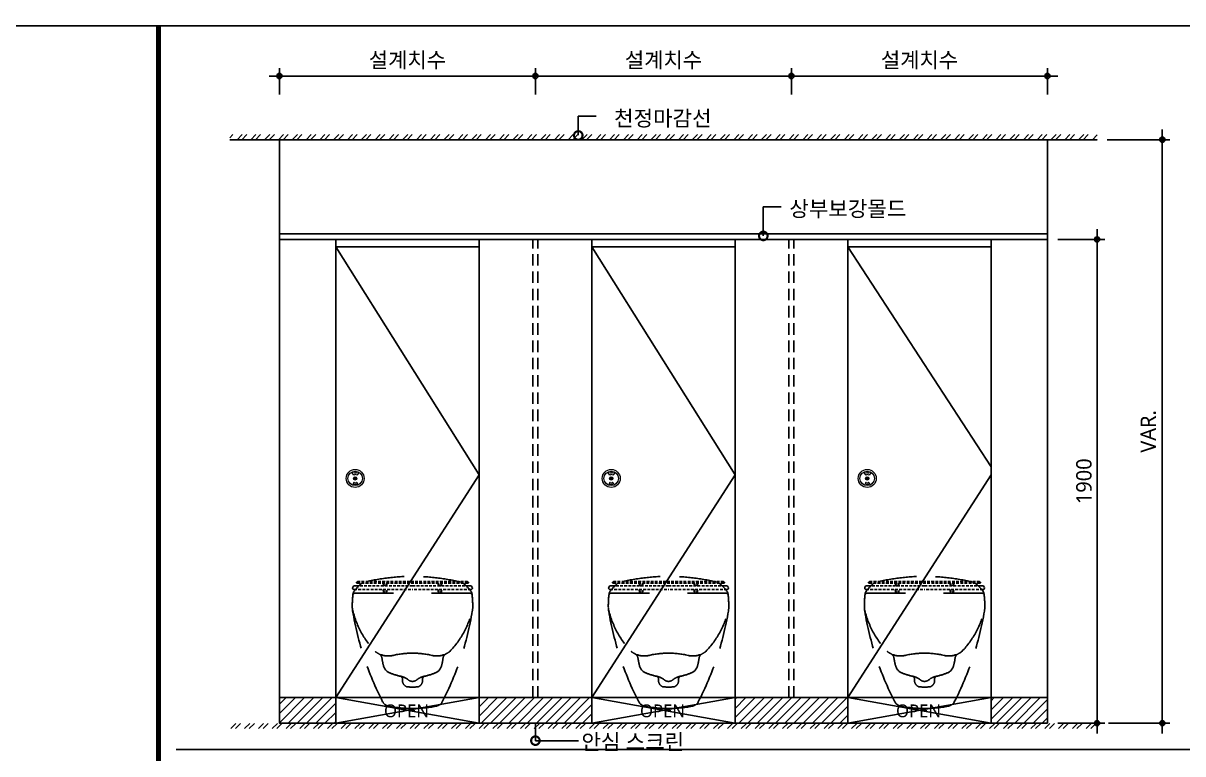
# Model space of a CAD drawing. Extents: x -256 to 8104, y -176 to 5714.
# Drawn here: x 2220 to 4485, y 4116 to 5543 of the extents above; entities that cross this region are included whole.
import ezdxf
from ezdxf.enums import TextEntityAlignment as Align

# ---------------------------------------------------------------- set-up
doc = ezdxf.new("R2010")
doc.units = 0
doc.header["$LTSCALE"] = 30
doc.linetypes.add('HIDDEN', pattern=[0.375, 0.25, -0.125])
doc.layers.get('0').update_dxf_attribs({"linetype": 'CONTINUOUS'})
doc.layers.get('DEFPOINTS').update_dxf_attribs({"linetype": 'CONTINUOUS'})
for name, color, linetype in [('DIM', 7, 'CONTINUOUS'), ('HAT', 8, 'CONTINUOUS'), ('HID', 9, 'HIDDEN'), ('문자', 3, 'CONTINUOUS'), ('부자재', 4, 'CONTINUOUS'), ('잠금쇠(회전형)', 4, 'CONTINUOUS'), ('치수', 1, 'CONTINUOUS'), ('판넬', 2, 'CONTINUOUS'), ('해치', 8, 'CONTINUOUS')]:
    doc.layers.add(name, color=color, linetype=linetype)
doc.styles.add('HDW', font='gulim.ttc')
doc.styles.add('돋움', font='malgun.ttf')
doc.dimstyles.new('10', dxfattribs={"dimscale": 10, "dimtxt": 3, "dimasz": 1, "dimexe": 1.5, "dimexo": 2, "dimgap": 1, "dimtad": 1, "dimdec": 0, "dimlunit": 6, "dimtxsty": '돋움', "dimblk": 'DIMDOT', "dimcen": -1, "dimdle": 1.5, "dimclrt": 3, "dimazin": 3, "dimtfac": 1, "dimtdec": 0, "dimtix": 1, "dimtmove": 2, "dimatfit": 3, "dimldrblk": 'DIMDOT', "dimarcsym": 0})
pattern_1 = [(45, (110151.98, 37.957), (-8.980256, 8.980256), [])]

# ---------------------------------------------------------------- blocks, each defined once
blk = doc.blocks.new('DIMDOT')
at = {"linetype": 'Continuous'}
blk.add_line((-2, 0), (2, 0), dxfattribs=at)
for radius in [0.5, 0.25]:
    blk.add_circle((0, 0), radius, dxfattribs=at)
blk = doc.blocks.new('*D314')
at = {"layer": 'DEFPOINTS', "color": 0}
for p in [(121693.7, 5653.9), (121193.7, 5597.6), (121693.7, 5597.6)]:
    blk.add_point(p, dxfattribs=at)
at = {"layer": 'DIM', "color": 0, "lineweight": -2, "ltscale": 10}
for p, q in [((121193.7, 5617.6), (121193.7, 5668.9)), ((121693.7, 5617.6), (121693.7, 5668.9)), ((121203.7, 5653.9), (121683.7, 5653.9))]:
    blk.add_line(p, q, dxfattribs=at)
at = {"layer": 'DIM', "color": 0, "lineweight": -2, "xscale": 10, "yscale": 10, "zscale": 10, "rotation": 180}
blk.add_blockref('DIMDOT', (121193.7, 5653.9), dxfattribs=at)
at = {"layer": 'DIM', "color": 0, "lineweight": -2, "xscale": 10, "yscale": 10, "zscale": 10}
blk.add_blockref('DIMDOT', (121693.7, 5653.9), dxfattribs=at)
at = {"layer": 'DIM', "color": 3, "insert": (121443.7, 5683.5), "char_height": 30, "attachment_point": 5, "style": '돋움'}
blk.add_mtext('설계치수', dxfattribs=at)
blk = doc.blocks.new('*D315')
at = {"layer": 'DEFPOINTS', "color": 0}
for p in [(122193.7, 5653.9), (121693.7, 5597.6), (122193.7, 5597.6)]:
    blk.add_point(p, dxfattribs=at)
at = {"layer": 'DIM', "color": 0, "lineweight": -2, "ltscale": 10}
for p, q in [((121693.7, 5617.6), (121693.7, 5668.9)), ((122193.7, 5617.6), (122193.7, 5668.9)), ((121703.7, 5653.9), (122183.7, 5653.9))]:
    blk.add_line(p, q, dxfattribs=at)
at = {"layer": 'DIM', "color": 0, "lineweight": -2, "xscale": 10, "yscale": 10, "zscale": 10, "rotation": 180}
blk.add_blockref('DIMDOT', (121693.7, 5653.9), dxfattribs=at)
at = {"layer": 'DIM', "color": 0, "lineweight": -2, "xscale": 10, "yscale": 10, "zscale": 10}
blk.add_blockref('DIMDOT', (122193.7, 5653.9), dxfattribs=at)
at = {"layer": 'DIM', "color": 3, "insert": (121943.7, 5683.5), "char_height": 30, "attachment_point": 5, "style": '돋움'}
blk.add_mtext('설계치수', dxfattribs=at)
blk = doc.blocks.new('*D316')
at = {"layer": 'DEFPOINTS', "color": 0}
for p in [(122693.7, 5653.9), (122193.7, 5597.6), (122693.7, 5597.6)]:
    blk.add_point(p, dxfattribs=at)
at = {"layer": 'DIM', "color": 0, "lineweight": -2, "ltscale": 10}
for p, q in [((122193.7, 5617.6), (122193.7, 5668.9)), ((122693.7, 5617.6), (122693.7, 5668.9)), ((122203.7, 5653.9), (122683.7, 5653.9))]:
    blk.add_line(p, q, dxfattribs=at)
at = {"layer": 'DIM', "color": 0, "lineweight": -2, "xscale": 10, "yscale": 10, "zscale": 10, "rotation": 180}
blk.add_blockref('DIMDOT', (122193.7, 5653.9), dxfattribs=at)
at = {"layer": 'DIM', "color": 0, "lineweight": -2, "xscale": 10, "yscale": 10, "zscale": 10}
blk.add_blockref('DIMDOT', (122693.7, 5653.9), dxfattribs=at)
at = {"layer": 'DIM', "color": 3, "insert": (122443.7, 5683.5), "char_height": 30, "attachment_point": 5, "style": '돋움'}
blk.add_mtext('설계치수', dxfattribs=at)
blk = doc.blocks.new('*D317')
at = {"layer": 'DEFPOINTS', "color": 0}
for p in [(122693.7, 5334.7), (122693.7, 4389.7), (122790.6, 4389.7)]:
    blk.add_point(p, dxfattribs=at)
at = {"layer": 'DIM', "color": 0, "lineweight": -2, "ltscale": 10}
for p, q in [((122713.7, 5334.7), (122805.6, 5334.7)), ((122790.6, 5324.7), (122790.6, 4399.7)), ((122713.7, 4389.7), (122805.6, 4389.7))]:
    blk.add_line(p, q, dxfattribs=at)
at = {"layer": 'DIM', "color": 0, "lineweight": -2, "xscale": 10, "yscale": 10, "zscale": 10}
for p, rotation in [((122790.6, 5334.7), 90), ((122790.6, 4389.7), 270)]:
    blk.add_blockref('DIMDOT', p, dxfattribs=dict(at, rotation=rotation))
at = {"layer": 'DIM', "color": 3, "insert": (122765, 4862.2), "char_height": 30, "attachment_point": 5, "rotation": 90, "style": '돋움'}
blk.add_mtext('1900', dxfattribs=at)
blk = doc.blocks.new('A$C460A2A32')
at = {"color": 0}
for p, q in [((12.8, 32), (11.2, 30.4)), ((12.8, 32), (162.3, 32)), ((311.8, 32), (162.3, 32)), ((311.8, 32), (313.4, 30.4)), ((2.8, 20), (0.5, 16)), ((2.8, 20), (8.6, 20)), ((3.9, 10), (162.3, 10)), ((8.6, 20), (162.3, 20)), ((12.6, 27), (162.3, 27)), ((312, 27), (162.3, 27)), ((316, 20), (162.3, 20)), ((320.7, 10), (162.3, 10)), ((321.8, 20), (316, 20)), ((321.8, 20), (324.1, 16))]:
    blk.add_line(p, q, dxfattribs=at)
for centre, radius, start, end in [((3.9, 14), 4, 150.0107, 270), ((12.6, 29), 2, 135, 270), ((108.9, 28.2), 26, 182.6717, 198.4118), ((108.9, 10), 26, 180, 202.6199), ((107.4, 28.2), 23, 183.0205, 200.9186), ((107.4, 10), 23, 180, 205.7715), ((68.6, 10), 23, 334.2285, 0), ((68.6, 28.2), 23, 339.0814, 356.9795), ((67.1, 10), 26, 337.3801, 0), ((67.1, 28.2), 26, 341.5882, 357.3283), ((257.5, 28.2), 26, 182.6717, 198.4118), ((257.5, 10), 26, 180, 202.6199), ((256, 28.2), 23, 183.0205, 200.9186), ((256, 10), 23, 180, 205.7715), ((217.2, 10), 23, 334.2285, 0), ((217.2, 28.2), 23, 339.0814, 356.9795), ((215.7, 10), 26, 337.3801, 0), ((215.7, 28.2), 26, 341.5882, 357.3283), ((312, 29), 2, 270, 45), ((320.7, 14), 4, 270, 29.9893)]:
    blk.add_arc(centre, radius, start, end, dxfattribs=at)
blk = doc.blocks.new('_DOTSMALL')
at = {"color": 0, "linetype": 'ByBlock', "const_width": 0.5}
blk.add_lwpolyline([(-0.0625, 0, 1), (0.0625, 0, 1)], format="xyb", close=True, dxfattribs=at)
blk = doc.blocks.new('A$C63EC304E')
at = {"layer": '치수', "color": 1, "xscale": 2.5, "yscale": 2.5, "zscale": 2.5, "rotation": 234.3098741996962}
blk.add_blockref('_DOTSMALL', (0.31, 0.31), dxfattribs=at)
blk = doc.blocks.new('A$C2BC9653E')
at = {"layer": '치수', "xscale": 0.3333333333333333, "yscale": 0.3333333333333333, "zscale": 0.3333333333333333}
blk.add_blockref('A$C63EC304E', (0, 0), dxfattribs=at)
blk = doc.blocks.new('A$C7FC71301')
at = {"layer": '치수', "rotation": 180}
blk.add_blockref('A$C2BC9653E', (0.208, 0.208), dxfattribs=at)
blk = doc.blocks.new('A$C4A20372B')
at = {"layer": '치수'}
blk.add_blockref('A$C7FC71301', (0, 0), dxfattribs=at)
blk = doc.blocks.new('A$C566469F5')
at = {"layer": '치수'}
blk.add_blockref('A$C4A20372B', (0, 0), dxfattribs=at)
blk = doc.blocks.new('A$C7E317CD4')
at = {"layer": '해치', "xscale": 2, "yscale": 2, "zscale": 2}
blk.add_blockref('A$C566469F5', (0, 0), dxfattribs=at)
blk = doc.blocks.new('A$C601D7F27')
at = {"layer": '치수'}
blk.add_blockref('A$C7E317CD4', (0, 0), dxfattribs=at)
blk = doc.blocks.new('A$C38802C08')
at = {"layer": '치수'}
blk.add_blockref('A$C601D7F27', (0, 0), dxfattribs=at)
blk = doc.blocks.new('*D333')
at = {"layer": 'DEFPOINTS', "color": 0}
for p in [(122790.6, 5529.5), (122918, 5529.5), (122793.1, 4389.7)]:
    blk.add_point(p, dxfattribs=at)
at = {"layer": 'DIM', "color": 0, "lineweight": -2, "ltscale": 10}
for p, q in [((122810.6, 5529.5), (122933, 5529.5)), ((122918, 4399.7), (122918, 5519.5)), ((122813.1, 4389.7), (122933, 4389.7))]:
    blk.add_line(p, q, dxfattribs=at)
at = {"layer": 'DIM', "color": 0, "lineweight": -2, "xscale": 10, "yscale": 10, "zscale": 10}
for p, rotation in [((122918, 5529.5), 90), ((122918, 4389.7), 270)]:
    blk.add_blockref('DIMDOT', p, dxfattribs=dict(at, rotation=rotation))
at = {"layer": 'DIM', "color": 3, "insert": (122890.7, 4959.6), "char_height": 30, "attachment_point": 5, "rotation": 90, "style": '돋움'}
blk.add_mtext('VAR.', dxfattribs=at)
blk = doc.blocks.new('BASIC_12', base_point=(118473.5, 213.7))
at = {"layer": 'HAT'}
h = blk.add_hatch(dxfattribs=at)
h.set_pattern_fill('ANSI32', color=256, scale=2, style=0)
h.set_pattern_definition([(45, (109857.61, -103.52), (-13.470384, 13.470384), []), (45, (109866.59, -103.52), (-13.470384, 13.470384), [])])
h.paths.add_polyline_path([(121097, 5539.5), (122790.6, 5539.5), (122790.6, 5529.5), (121097, 5529.5)])
h = blk.add_hatch(dxfattribs=at)
h.set_pattern_fill('ANSI32', color=256, scale=2, style=0)
h.set_pattern_definition([(45, (109857.61, 78.46), (-13.470384, 13.470384), []), (45, (109866.59, 78.46), (-13.470384, 13.470384), [])])
h.paths.add_polyline_path([(121097, 4379.2), (122790.6, 4379.2), (122790.6, 4389.2), (121097, 4389.2)])
at = {"layer": '해치', "transparency": 33554687}
h = blk.add_hatch(dxfattribs=at)
h.set_pattern_fill('ANSI31', color=3, scale=4)
h.set_pattern_definition(pattern_1)
h.paths.add_polyline_path([(121193.7, 4439.7), (121303.7, 4439.7), (121303.7, 4389.7), (121193.7, 4389.7)])
h = blk.add_hatch(dxfattribs=at)
h.set_pattern_fill('ANSI31', color=3, scale=4)
h.set_pattern_definition(pattern_1)
h.paths.add_polyline_path([(121583.7, 4439.7), (121803.7, 4439.7), (121803.7, 4389.7), (121583.7, 4389.7)])
h.paths.add_polyline_path([(122083.7, 4439.7), (122303.7, 4439.7), (122303.7, 4389.7), (122083.7, 4389.7)])
h.paths.add_polyline_path([(122583.7, 4439.7), (122693.7, 4439.7), (122693.7, 4389.7), (122583.7, 4389.7)])
at = {"color": 2}
blk.add_line((121097, 5529.5), (122790.6, 5529.5), dxfattribs=at)
for p, q in [((121193.7, 4868.3), (121193.7, 5529.5)), ((122693.7, 4868.3), (122693.7, 5529.5)), ((121193.7, 4854.6), (121193.7, 4389.7)), ((122693.7, 4854.6), (122693.7, 4389.7)), ((121193.7, 4389.7), (122693.7, 4389.7))]:
    blk.add_line(p, q)
at = {"color": 8}
blk.add_line((120992.3, 4337.9), (124340.1, 4337.9), dxfattribs=at)
at = {"color": 8, "const_width": 10}
blk.add_lwpolyline([(120957.6, 2983), (120957.6, 5752.1)], dxfattribs=at)
at = {"color": 2}
for points in [[(118472.8, 5752.1), (125725.1, 5752.1), (125725.1, 213.8), (118472.8, 213.8)], [(118472.8, 5752.1), (125725.1, 5752.1), (125725.1, 213.8), (118472.8, 213.8)], [(118472.8, 5752.1), (126454.7, 5752.1), (126454.7, 213.8), (118472.8, 213.8)], [(121193.7, 5345.7), (122693.7, 5345.7), (122693.7, 5334.7), (121193.7, 5334.7)]]:
    blk.add_lwpolyline(points, close=True, dxfattribs=at)
at = {"layer": 'HID', "ltscale": 3}
for p, q in [((121688.7, 4439.7), (121688.7, 5334.7)), ((121698.7, 4439.7), (121698.7, 5334.7)), ((122188.7, 4439.7), (122188.7, 5334.7)), ((122198.7, 4439.7), (122198.7, 5334.7))]:
    blk.add_line(p, q, dxfattribs=at)
at = {"layer": 'HID', "ltscale": 10}
for p, q in [((121341.5, 4643.7), (121453.7, 4643.7)), ((121565.9, 4643.7), (121453.7, 4643.7)), ((121841.5, 4643.7), (121953.7, 4643.7)), ((122065.9, 4643.7), (121953.7, 4643.7)), ((122341.5, 4643.7), (122453.7, 4643.7)), ((122565.9, 4643.7), (122453.7, 4643.7))]:
    blk.add_line(p, q, dxfattribs=at)
for centre, radius, start, end in [((121453.7, 4273.3), 403.1, 76.2923, 103.7077), ((121953.7, 4273.3), 403.1, 76.2923, 103.7077), ((122453.7, 4273.3), 403.1, 76.2923, 103.7077), ((121516.1, 4619.3), 180, 172.4918, 181.055), ((121341.5, 4639.5), 4.2, 90, 173.3826), ((121346.6, 4641.6), 9, 143.1013, 172.4918), ((121411.3, 4593), 90, 128.0065, 143.1013), ((121359.6, 4659.2), 6, 103.9579, 128.0065), ((121547.8, 4659.2), 6, 51.9935, 76.0421), ((121496.1, 4593), 90, 36.8987, 51.9935), ((121565.9, 4639.5), 4.2, 6.6174, 90), ((121560.8, 4641.6), 9, 7.5082, 36.8987), ((121391.3, 4619.3), 180, 358.945, 7.5082), ((122016.1, 4619.3), 180, 172.4918, 181.055), ((121841.5, 4639.5), 4.2, 90, 173.3826), ((121846.6, 4641.6), 9, 143.1013, 172.4918), ((121911.3, 4593), 90, 128.0065, 143.1013), ((121859.6, 4659.2), 6, 103.9579, 128.0065), ((122047.8, 4659.2), 6, 51.9935, 76.0421), ((121996.1, 4593), 90, 36.8987, 51.9935), ((122065.9, 4639.5), 4.2, 6.6174, 90), ((122060.8, 4641.6), 9, 7.5082, 36.8987), ((121891.3, 4619.3), 180, 358.945, 7.5082), ((122516.1, 4619.3), 180, 172.4918, 181.055), ((122341.5, 4639.5), 4.2, 90, 173.3826), ((122346.6, 4641.6), 9, 143.1013, 172.4918), ((122411.3, 4593), 90, 128.0065, 143.1013), ((122359.6, 4659.2), 6, 103.9579, 128.0065), ((122547.8, 4659.2), 6, 51.9935, 76.0421), ((122496.1, 4593), 90, 36.8987, 51.9935), ((122565.9, 4639.5), 4.2, 6.6174, 90), ((122560.8, 4641.6), 9, 7.5082, 36.8987), ((122391.3, 4619.3), 180, 358.945, 7.5082), ((121378.1, 4616.7), 42, 181.055, 190.5892), ((121509, 4651.7), 177, 192.809, 223.5419), ((121931.1, 4706.9), 602.3, 189.3568, 207.2383), ((120976.3, 4706.9), 602.3, 332.7617, 350.6432), ((121398.4, 4651.7), 177, 316.4581, 347.191), ((121529.3, 4616.7), 42, 349.4108, 358.945), ((121878.1, 4616.7), 42, 181.055, 190.5892), ((122009, 4651.7), 177, 192.809, 223.5419), ((122431.1, 4706.9), 602.3, 189.3568, 207.2383), ((121476.3, 4706.9), 602.3, 332.7617, 350.6432), ((121898.4, 4651.7), 177, 316.4581, 347.191), ((122029.3, 4616.7), 42, 349.4108, 358.945), ((122378.1, 4616.7), 42, 181.055, 190.5892), ((122509, 4651.7), 177, 192.809, 223.5419), ((122931.1, 4706.9), 602.3, 189.3568, 207.2383), ((121976.3, 4706.9), 602.3, 332.7617, 350.6432), ((122398.4, 4651.7), 177, 316.4581, 347.191), ((122529.3, 4616.7), 42, 349.4108, 358.945), ((121406.3, 4563), 42, 232.3598, 243.5689), ((121501.1, 4563), 42, 296.4311, 307.6402), ((121906.3, 4563), 42, 232.3598, 243.5689), ((122001.1, 4563), 42, 296.4311, 307.6402), ((122406.3, 4563), 42, 232.3598, 243.5689), ((122501.1, 4563), 42, 296.4311, 307.6402), ((121382.2, 4514.7), 12, 6.9609, 63.5689), ((121406.3, 4563), 42, 248.0565, 282.8609), ((121484.6, 4527.1), 91.1, 186.9609, 196.5836), ((121453.7, 4355.4), 171, 90, 102.8609), ((121453.7, 4355.4), 171, 77.1391, 90), ((121501.1, 4563), 42, 257.1391, 291.9435), ((121422.8, 4527.1), 91.1, 343.4164, 353.0391), ((121525.1, 4514.7), 12, 116.4311, 173.0391), ((121882.2, 4514.7), 12, 6.9609, 63.5689), ((121906.3, 4563), 42, 248.0565, 282.8609), ((121984.6, 4527.1), 91.1, 186.9609, 196.5836), ((121953.7, 4355.4), 171, 90, 102.8609), ((121953.7, 4355.4), 171, 77.1391, 90), ((122001.1, 4563), 42, 257.1391, 291.9435), ((121922.8, 4527.1), 91.1, 343.4164, 353.0391), ((122025.1, 4514.7), 12, 116.4311, 173.0391), ((122382.2, 4514.7), 12, 6.9609, 63.5689), ((122406.3, 4563), 42, 248.0565, 282.8609), ((122484.6, 4527.1), 91.1, 186.9609, 196.5836), ((122453.7, 4355.4), 171, 90, 102.8609), ((122453.7, 4355.4), 171, 77.1391, 90), ((122501.1, 4563), 42, 257.1391, 291.9435), ((122422.8, 4527.1), 91.1, 343.4164, 353.0391), ((122525.1, 4514.7), 12, 116.4311, 173.0391), ((121417.4, 4507.1), 21, 196.5836, 247.6201), ((121453.7, 4595.3), 116.3, 247.6201, 258.9228), ((121453.7, 4595.3), 116.3, 281.0772, 292.3799), ((121490, 4507.1), 21, 292.3799, 343.4164), ((121917.4, 4507.1), 21, 196.5836, 247.6201), ((121953.7, 4595.3), 116.3, 247.6201, 258.9228), ((121953.7, 4595.3), 116.3, 281.0772, 292.3799), ((121990, 4507.1), 21, 292.3799, 343.4164), ((122417.4, 4507.1), 21, 196.5836, 247.6201), ((122453.7, 4595.3), 116.3, 247.6201, 258.9228), ((122453.7, 4595.3), 116.3, 281.0772, 292.3799), ((122490, 4507.1), 21, 292.3799, 343.4164), ((121428.2, 4475.7), 6, 0, 77.9673), ((121425.6, 4451.7), 30, 49.4621, 78.9228), ((121447.6, 4473.3), 13.6, 169.8446, 248.5821), ((121453.7, 4484.6), 13.3, 229.4621, 270), ((121453.7, 4484.6), 13.3, 270, 310.5379), ((121481.8, 4451.7), 30, 101.0772, 130.5379), ((121459.8, 4473.3), 13.6, 291.4179, 10.1554), ((121479.2, 4475.7), 6, 102.0327, 180), ((121928.2, 4475.7), 6, 0, 77.9673), ((121925.6, 4451.7), 30, 49.4621, 78.9228), ((121947.6, 4473.3), 13.6, 169.8446, 248.5821), ((121953.7, 4484.6), 13.3, 229.4621, 270), ((121953.7, 4484.6), 13.3, 270, 310.5379), ((121981.8, 4451.7), 30, 101.0772, 130.5379), ((121959.8, 4473.3), 13.6, 291.4179, 10.1554), ((121979.2, 4475.7), 6, 102.0327, 180), ((122428.2, 4475.7), 6, 0, 77.9673), ((122425.6, 4451.7), 30, 49.4621, 78.9228), ((122447.6, 4473.3), 13.6, 169.8446, 248.5821), ((122453.7, 4484.6), 13.3, 229.4621, 270), ((122453.7, 4484.6), 13.3, 270, 310.5379), ((122481.8, 4451.7), 30, 101.0772, 130.5379), ((122459.8, 4473.3), 13.6, 291.4179, 10.1554), ((122479.2, 4475.7), 6, 102.0327, 180), ((121453.7, 4631.2), 171, 266.2838, 270), ((121453.7, 4631.2), 171, 270, 273.7162), ((121953.7, 4631.2), 171, 266.2838, 270), ((121953.7, 4631.2), 171, 270, 273.7162), ((122453.7, 4631.2), 171, 266.2838, 270), ((122453.7, 4631.2), 171, 270, 273.7162), ((121411.1, 4440.4), 18, 210.6249, 258.7833), ((121453.7, 4655.2), 237, 258.7833, 270), ((121453.7, 4655.2), 237, 270, 281.2167), ((121496.3, 4440.4), 18, 281.2167, 329.3751), ((121911.1, 4440.4), 18, 210.6249, 258.7833), ((121953.7, 4655.2), 237, 258.7833, 270), ((121953.7, 4655.2), 237, 270, 281.2167), ((121996.3, 4440.4), 18, 281.2167, 329.3751), ((122411.1, 4440.4), 18, 210.6249, 258.7833), ((122453.7, 4655.2), 237, 258.7833, 270), ((122453.7, 4655.2), 237, 270, 281.2167), ((122496.3, 4440.4), 18, 281.2167, 329.3751)]:
    blk.add_arc(centre, radius, start, end, dxfattribs=at)
at = {"layer": '부자재', "color": 3}
blk.add_line((122693.7, 5529.5), (121193.7, 5529.5), dxfattribs=at)
blk.add_line((122693.7, 5529.5), (121193.7, 5529.5), dxfattribs=at)
at = {"layer": '잠금쇠(회전형)', "linetype": 'Continuous', "lineweight": 15}
for p, q in [((121335.1, 4878.4), (121338.7, 4874.4)), ((121340.3, 4870.7), (121340.3, 4864.9)), ((121343, 4870.6), (121343, 4864.9)), ((121348.8, 4878.4), (121345.2, 4874.4)), ((121835.1, 4878.4), (121838.7, 4874.4)), ((121840.3, 4870.7), (121840.3, 4864.9)), ((121843, 4870.6), (121843, 4864.9)), ((121848.8, 4878.4), (121845.2, 4874.4)), ((122335.1, 4878.4), (122338.7, 4874.4)), ((122340.3, 4870.7), (122340.3, 4864.9)), ((122343, 4870.6), (122343, 4864.9)), ((122348.8, 4878.4), (122345.2, 4874.4)), ((121338.4, 4859.2), (121338, 4858.1)), ((121345.5, 4859.2), (121345.9, 4858.1)), ((121838.4, 4859.2), (121838, 4858.1)), ((121845.5, 4859.2), (121845.9, 4858.1)), ((122338.4, 4859.2), (122338, 4858.1)), ((122345.5, 4859.2), (122345.9, 4858.1))]:
    blk.add_line(p, q, dxfattribs=at)
for centre, radius in [((121341.7, 4867.8), 17.6), ((121341.7, 4867.8), 14.1), ((121341.7, 4867.8), 3.21), ((121841.7, 4867.8), 17.6), ((121841.7, 4867.8), 14.1), ((121841.7, 4867.8), 3.21), ((122341.7, 4867.8), 17.6), ((122341.7, 4867.8), 14.1), ((122341.7, 4867.8), 3.21)]:
    blk.add_circle(centre, radius, dxfattribs=at)
for centre, radius, start, end in [((121342, 4866.1), 14.1, 61.0478, 118.9522), ((121342, 4868.4), 6.81, 61.8696, 118.1304), ((121842, 4866.1), 14.1, 61.0478, 118.9522), ((121842, 4868.4), 6.81, 61.8696, 118.1304), ((122342, 4866.1), 14.1, 61.0478, 118.9522), ((122342, 4868.4), 6.81, 61.8696, 118.1304), ((121338.9, 4857.7), 0.98, 160.8571, 255.4685), ((121339.3, 4858.9), 0.98, 72.2332, 160.8571), ((121342, 4869.5), 13.2, 255.4685, 284.5315), ((121342, 4867.2), 7.75, 252.2332, 287.7668), ((121344.6, 4858.9), 0.98, 19.1429, 107.7668), ((121345, 4857.7), 0.98, 284.5315, 19.1429), ((121838.9, 4857.7), 0.98, 160.8571, 255.4685), ((121839.3, 4858.9), 0.98, 72.2332, 160.8571), ((121842, 4869.5), 13.2, 255.4685, 284.5315), ((121842, 4867.2), 7.75, 252.2332, 287.7668), ((121844.6, 4858.9), 0.98, 19.1429, 107.7668), ((121845, 4857.7), 0.98, 284.5315, 19.1429), ((122338.9, 4857.7), 0.98, 160.8571, 255.4685), ((122339.3, 4858.9), 0.98, 72.2332, 160.8571), ((122342, 4869.5), 13.2, 255.4685, 284.5315), ((122342, 4867.2), 7.75, 252.2332, 287.7668), ((122344.6, 4858.9), 0.98, 19.1429, 107.7668), ((122345, 4857.7), 0.98, 284.5315, 19.1429)]:
    blk.add_arc(centre, radius, start, end, dxfattribs=at)
at = {"layer": '치수'}
for p, q in [((121777.4, 5538.1), (121777.4, 5575.2)), ((121777.4, 5575.2), (121812.5, 5575.2)), ((122138.8, 5341.7), (122138.8, 5398.4)), ((122138.8, 5398.4), (122173.9, 5398.4)), ((121583.7, 4875), (121303.7, 5320.1)), ((122083.7, 4875), (121803.7, 5320.1)), ((122583.7, 4890.5), (122303.7, 5320.1)), ((121583.7, 4875), (121303.7, 4439.7)), ((122083.7, 4875), (121803.7, 4439.7)), ((122583.7, 4875), (122303.7, 4439.7)), ((121303.7, 4389.7), (121583.7, 4439.7)), ((121303.7, 4439.7), (121583.7, 4389.7)), ((121803.7, 4389.7), (122083.7, 4439.7)), ((121803.7, 4439.7), (122083.7, 4389.7)), ((122303.7, 4389.7), (122583.7, 4439.7)), ((122303.7, 4439.7), (122583.7, 4389.7)), ((121693.7, 4389.7), (121693.7, 4355.4)), ((121777.8, 4355.4), (121693.7, 4355.4))]:
    blk.add_line(p, q, dxfattribs=at)
at = {"layer": '판넬'}
for p, q in [((121583.7, 5320.1), (121303.7, 5320.1)), ((121303.7, 5304.7), (121303.7, 4439.7)), ((121583.7, 5304.7), (121583.7, 4482.8)), ((122083.7, 5320.1), (121803.7, 5320.1)), ((121803.7, 5304.7), (121803.7, 4439.7)), ((122083.7, 5304.7), (122083.7, 5292.3)), ((122583.7, 5320.1), (122303.7, 5320.1)), ((122303.7, 5304.7), (122303.7, 4439.7)), ((122583.7, 5304.7), (122583.7, 5292.3)), ((122083.7, 5292.3), (122083.7, 4482.8)), ((122583.7, 5292.3), (122583.7, 4482.8)), ((121583.7, 4482.8), (121583.7, 4439.7)), ((122083.7, 4482.8), (122083.7, 4439.7)), ((122583.7, 4482.8), (122583.7, 4439.7)), ((121583.7, 4439.7), (121303.7, 4439.7)), ((122083.7, 4439.7), (121803.7, 4439.7)), ((122583.7, 4439.7), (122303.7, 4439.7))]:
    blk.add_line(p, q, dxfattribs=at)
at = {"layer": '판넬', "color": 3}
for p, q in [((121303.7, 4439.7), (121193.7, 4439.7)), ((121803.7, 4439.7), (121583.7, 4439.7)), ((121803.7, 4439.7), (121703.7, 4439.7)), ((122303.7, 4439.7), (122083.7, 4439.7)), ((122693.7, 4439.7), (122583.7, 4439.7))]:
    blk.add_line(p, q, dxfattribs=at)
at = {"layer": '판넬'}
for points in [[(121303.7, 4439.7), (121193.7, 4439.7), (121193.7, 5334.7), (121303.7, 5334.7)], [(121583.7, 5334.7), (121803.7, 5334.7), (121803.7, 4439.7), (121583.7, 4439.7)], [(122083.7, 5334.7), (122303.7, 5334.7), (122303.7, 4439.7), (122083.7, 4439.7)], [(122693.7, 4439.7), (122583.7, 4439.7), (122583.7, 5334.7), (122693.7, 5334.7)]]:
    blk.add_lwpolyline(points, close=True, dxfattribs=at)
at = {"layer": '해치', "color": 3}
blk.add_line((121583.7, 5304.7), (121583.7, 5334.7), dxfattribs=at)
for points in [[(121193.7, 4439.7), (121303.7, 4439.7), (121303.7, 4389.7), (121193.7, 4389.7)], [(121583.7, 4439.7), (121803.7, 4439.7), (121803.7, 4389.7), (121583.7, 4389.7)], [(122083.7, 4439.7), (122303.7, 4439.7), (122303.7, 4389.7), (122083.7, 4389.7)], [(122583.7, 4439.7), (122693.7, 4439.7), (122693.7, 4389.7), (122583.7, 4389.7)]]:
    blk.add_lwpolyline(points, close=True, dxfattribs=at)
at = {"layer": 'HID', "ltscale": 10, "xscale": 0.7200000000011642, "yscale": 0.7200000000011642, "zscale": 0.7200000000011642}
for p in [(121336.8, 4643.5), (121836.8, 4643.5), (122336.8, 4643.5)]:
    blk.add_blockref('A$C460A2A32', p, dxfattribs=at)
at = {"layer": '해치', "xscale": -20, "yscale": 20, "zscale": 20, "rotation": 180}
for p in [(121773.2, 5542), (122134.6, 5345.7)]:
    blk.add_blockref('A$C38802C08', p, dxfattribs=at)
at = {"layer": '해치', "xscale": -20, "yscale": 20, "zscale": 20}
blk.add_blockref('A$C38802C08', (121697.9, 4351.3), dxfattribs=at)
at = {"layer": '문자', "style": '돋움'}
for s, height, p in [('천정마감선', 30.34, (121942.5, 5571.7)), ('상부보강몰드', 30.34, (122303.9, 5394.9)), ('OPEN', 25, (121442, 4413.7)), ('OPEN', 25, (121942, 4413.7)), ('OPEN', 25, (122442, 4413.7)), ('안심 스크린', 30.34, (121883.9, 4353.7))]:
    blk.add_text(s, height=height, dxfattribs=at).set_placement(p, align=Align.MIDDLE)
at = {"layer": '잠금쇠(회전형)', "linetype": 'Continuous', "lineweight": 15, "style": 'HDW', "width": 0.659278}
for p, p2 in [((121338.8, 4876.3), (121345, 4876.3)), ((121838.8, 4876.3), (121845, 4876.3)), ((122338.8, 4876.3), (122345, 4876.3))]:
    blk.add_text('사용중', height=2.3, dxfattribs=at).set_placement(p, p2, align=Align.FIT)
at = {"layer": 'DIM', "ltscale": 10}
for base, p1, p2, picture, middle in [((121693.7, 5653.9), (121193.7, 5597.6), (121693.7, 5597.6), '*D314', (121443.7, 5683.5)), ((122193.7, 5653.9), (121693.7, 5597.6), (122193.7, 5597.6), '*D315', (121943.7, 5683.5)), ((122693.7, 5653.9), (122193.7, 5597.6), (122693.7, 5597.6), '*D316', (122443.7, 5683.5))]:
    dim = blk.add_linear_dim(base=base, p1=p1, p2=p2, text='설계치수', dimstyle='10', override={"dimtxsty": '돋움'}, dxfattribs=at)
    dim.commit()
    dim.dimension.update_dxf_attribs({"geometry": picture, "text_midpoint": middle})
dim = blk.add_linear_dim(base=(122918, 5529.5), p1=(122793.1, 4389.7), p2=(122790.6, 5529.5), angle=90, text='VAR.', dimstyle='10', dxfattribs=at)
dim.commit()
dim.dimension.update_dxf_attribs({"geometry": '*D333', "text_midpoint": (122890.7, 4959.6), "dimtype": 160})
dim = blk.add_linear_dim(base=(122790.6, 4389.7), p1=(122693.7, 5334.7), p2=(122693.7, 4389.7), angle=90, text='1900', dimstyle='10', override={"dimtxt": 3, "dimtxsty": '돋움'}, dxfattribs=at)
dim.commit()
dim.dimension.update_dxf_attribs({"geometry": '*D317', "text_midpoint": (122765, 4862.2)})

msp = doc.modelspace()

# ---------------------------------------------------------------- block references
msp.add_blockref('BASIC_12', (0, 0))

doc.saveas('drawing.dxf')
